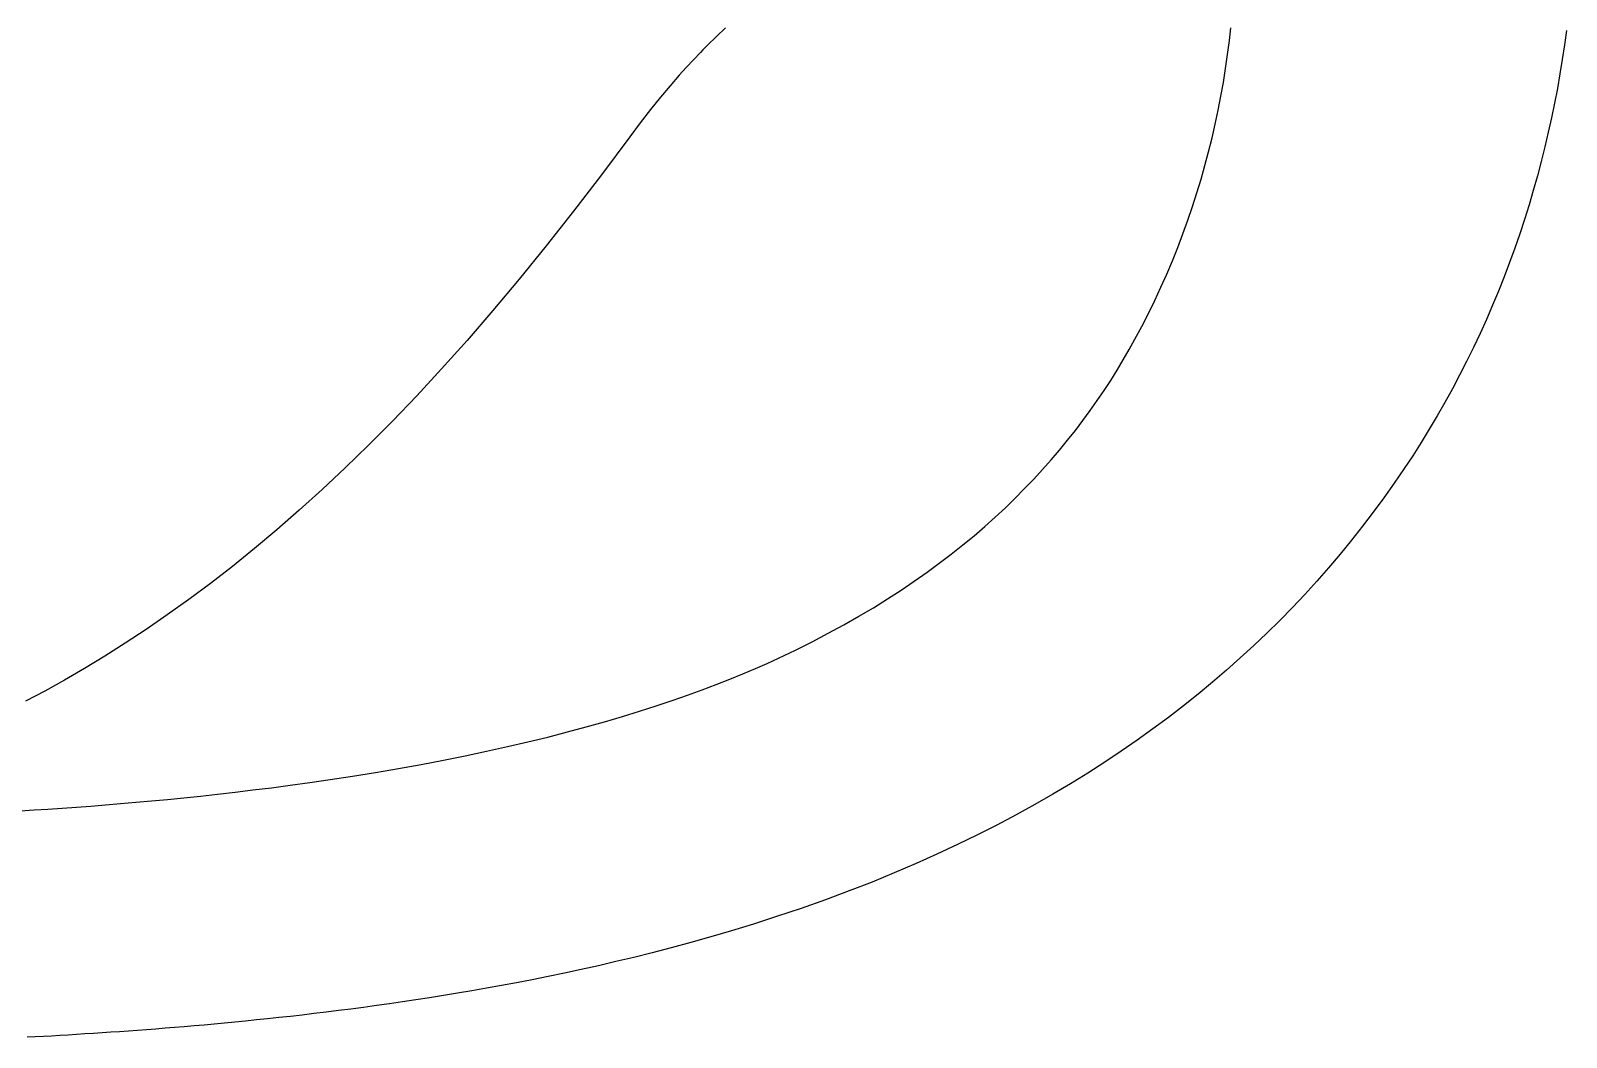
# Model space of a CAD drawing. Extents: x -119186 to 81195, y 1816 to 147180.
# Drawn here: x 24692.5 to 24829.6, y 34423.1 to 34513 of the extents above; entities that cross this region are included whole.
import ezdxf

# ---------------------------------------------------------------- set-up
doc = ezdxf.new("R2010")
doc.units = 0
doc.header["$LTSCALE"] = 12.7
doc.header["$MEASUREMENT"] = 0
doc.layers.add('A_建築（什器）', color=8, linetype='CONTINUOUS')

msp = doc.modelspace()

# ---------------------------------------------------------------- linework, layer by layer
at = {"layer": 'A_建築（什器）'}
for p, q in [((24753.74, 34512.49), (24752.95, 34511.72)), ((24754.55, 34513.26), (24753.74, 34512.49)), ((24799.55, 34512.12), (24799.68, 34513.25)), ((24829.64, 34513.01), (24829.47, 34511.74)), ((24752.32, 34511.07), (24751.68, 34510.4)), ((24752.53, 34511.29), (24752.32, 34511.07)), ((24752.74, 34511.5), (24752.53, 34511.29)), ((24752.95, 34511.72), (24752.74, 34511.5)), ((24799.39, 34510.88), (24799.55, 34512.12)), ((24829.47, 34511.74), (24829.28, 34510.44)), ((24751.04, 34509.72), (24750.41, 34509.03)), ((24751.68, 34510.4), (24751.04, 34509.72)), ((24799.21, 34509.63), (24799.39, 34510.88)), ((24829.28, 34510.44), (24829.07, 34509.14)), ((24750.41, 34509.03), (24749.59, 34508.09)), ((24798.79, 34507.15), (24799.01, 34508.39)), ((24799.01, 34508.39), (24799.21, 34509.63)), ((24829.07, 34509.14), (24828.84, 34507.84)), ((24748.73, 34507.06), (24747.84, 34505.96)), ((24749.59, 34508.09), (24748.73, 34507.06)), ((24798.55, 34505.91), (24798.79, 34507.15)), ((24828.84, 34507.84), (24828.59, 34506.54)), ((24747.84, 34505.96), (24746.92, 34504.77)), ((24798.28, 34504.67), (24798.55, 34505.91)), ((24828.59, 34506.54), (24828.32, 34505.24)), ((24746.92, 34504.77), (24745.99, 34503.52)), ((24798, 34503.44), (24798.28, 34504.67)), ((24828.32, 34505.24), (24828.03, 34503.94)), ((24745.99, 34503.52), (24743.46, 34500.14)), ((24797.69, 34502.2), (24798, 34503.44)), ((24828.03, 34503.94), (24827.73, 34502.64)), ((24797.36, 34500.97), (24797.69, 34502.2)), ((24827.73, 34502.64), (24827.4, 34501.34)), ((24743.46, 34500.14), (24740.97, 34496.89)), ((24797.02, 34499.74), (24797.36, 34500.97)), ((24827.4, 34501.34), (24827.06, 34500.04)), ((24796.64, 34498.52), (24797.02, 34499.74)), ((24826.69, 34498.75), (24826.31, 34497.46)), ((24827.06, 34500.04), (24826.69, 34498.75)), ((24796.25, 34497.3), (24796.64, 34498.52)), ((24826.31, 34497.46), (24825.9, 34496.16)), ((24740.97, 34496.89), (24738.52, 34493.78)), ((24795.4, 34494.87), (24795.84, 34496.08)), ((24795.84, 34496.08), (24796.25, 34497.3)), ((24825.9, 34496.16), (24825.48, 34494.88)), ((24794.94, 34493.66), (24795.4, 34494.87)), ((24825.48, 34494.88), (24825.03, 34493.59)), ((24738.52, 34493.78), (24736.12, 34490.82)), ((24794.46, 34492.46), (24794.94, 34493.66)), ((24825.03, 34493.59), (24824.57, 34492.31)), ((24793.96, 34491.27), (24794.46, 34492.46)), ((24824.57, 34492.31), (24824.08, 34491.03)), ((24736.12, 34490.82), (24733.77, 34488.01)), ((24793.43, 34490.09), (24793.96, 34491.27)), ((24824.08, 34491.03), (24823.57, 34489.76)), ((24792.88, 34488.91), (24793.43, 34490.09)), ((24823.57, 34489.76), (24823.05, 34488.49)), ((24733.77, 34488.01), (24731.46, 34485.34)), ((24792.31, 34487.74), (24792.88, 34488.91)), ((24823.05, 34488.49), (24822.5, 34487.23)), ((24791.11, 34485.45), (24791.72, 34486.59)), ((24791.72, 34486.59), (24792.31, 34487.74)), ((24822.5, 34487.23), (24821.93, 34485.97)), ((24731.46, 34485.34), (24729.19, 34482.81)), ((24790.6, 34484.53), (24791.11, 34485.45)), ((24821.93, 34485.97), (24821.34, 34484.72)), ((24790.07, 34483.61), (24790.6, 34484.53)), ((24821.34, 34484.72), (24820.73, 34483.48)), ((24729.19, 34482.81), (24726.97, 34480.41)), ((24788.95, 34481.78), (24789.52, 34482.69)), ((24789.52, 34482.69), (24790.07, 34483.61)), ((24820.73, 34483.48), (24820.11, 34482.25)), ((24788.35, 34480.87), (24788.95, 34481.78)), ((24819.46, 34481.02), (24818.79, 34479.81)), ((24820.11, 34482.25), (24819.46, 34481.02)), ((24726.97, 34480.41), (24724.8, 34478.14)), ((24787.12, 34479.08), (24787.75, 34479.97)), ((24787.75, 34479.97), (24788.35, 34480.87)), ((24818.79, 34479.81), (24818.1, 34478.6)), ((24785.79, 34477.31), (24786.46, 34478.19)), ((24786.46, 34478.19), (24787.12, 34479.08)), ((24818.1, 34478.6), (24817.39, 34477.41)), ((24724.8, 34478.14), (24722.67, 34476)), ((24785.1, 34476.43), (24785.79, 34477.31)), ((24817.39, 34477.41), (24816.66, 34476.22)), ((24722.67, 34476), (24720.58, 34473.96)), ((24783.64, 34474.69), (24784.38, 34475.56)), ((24784.38, 34475.56), (24785.1, 34476.43)), ((24816.66, 34476.22), (24815.92, 34475.05)), ((24782.87, 34473.82), (24783.64, 34474.69)), ((24815.92, 34475.05), (24815.16, 34473.9)), ((24720.58, 34473.96), (24718.52, 34472.03)), ((24781.26, 34472.11), (24782.08, 34472.96)), ((24782.08, 34472.96), (24782.87, 34473.82)), ((24815.16, 34473.9), (24814.27, 34472.6)), ((24718.52, 34472.03), (24716.48, 34470.19)), ((24780.41, 34471.26), (24781.26, 34472.11)), ((24814.27, 34472.6), (24813.34, 34471.29)), ((24716.48, 34470.19), (24714.47, 34468.44)), ((24778.64, 34469.57), (24779.54, 34470.41)), ((24779.54, 34470.41), (24780.41, 34471.26)), ((24812.4, 34470.01), (24811.43, 34468.75)), ((24813.34, 34471.29), (24812.4, 34470.01)), ((24776.74, 34467.91), (24777.7, 34468.74)), ((24777.7, 34468.74), (24778.64, 34469.57)), ((24811.43, 34468.75), (24810.45, 34467.5)), ((24714.47, 34468.44), (24712.48, 34466.77)), ((24775.74, 34467.08), (24776.74, 34467.91)), ((24810.45, 34467.5), (24809.44, 34466.27)), ((24712.48, 34466.77), (24710.5, 34465.17)), ((24773.64, 34465.45), (24774.71, 34466.26)), ((24774.71, 34466.26), (24775.74, 34467.08)), ((24809.44, 34466.27), (24808.41, 34465.05)), ((24710.5, 34465.17), (24708.54, 34463.65)), ((24771.4, 34463.84), (24772.54, 34464.64)), ((24772.54, 34464.64), (24773.64, 34465.45)), ((24808.41, 34465.05), (24807.35, 34463.85)), ((24708.54, 34463.65), (24706.61, 34462.2)), ((24770.23, 34463.05), (24771.4, 34463.84)), ((24807.35, 34463.85), (24806.27, 34462.67)), ((24706.61, 34462.2), (24704.69, 34460.83)), ((24767.75, 34461.48), (24769.01, 34462.26)), ((24769.01, 34462.26), (24770.23, 34463.05)), ((24806.27, 34462.67), (24805.17, 34461.5)), ((24704.69, 34460.83), (24702.81, 34459.53)), ((24765.11, 34459.94), (24766.45, 34460.71)), ((24766.45, 34460.71), (24767.75, 34461.48)), ((24804.04, 34460.35), (24802.89, 34459.21)), ((24805.17, 34461.5), (24804.04, 34460.35)), ((24702.81, 34459.53), (24700.94, 34458.3)), ((24762.29, 34458.44), (24763.72, 34459.19)), ((24763.72, 34459.19), (24765.11, 34459.94)), ((24802.89, 34459.21), (24801.72, 34458.09)), ((24700.94, 34458.3), (24699.1, 34457.14)), ((24759.28, 34456.98), (24760.8, 34457.7)), ((24760.8, 34457.7), (24762.29, 34458.44)), ((24801.72, 34458.09), (24800.52, 34456.99)), ((24699.1, 34457.14), (24697.29, 34456.04)), ((24757.21, 34456.05), (24758.27, 34456.51)), ((24758.27, 34456.51), (24759.29, 34456.98)), ((24759.29, 34456.98), (24759.28, 34456.98)), ((24800.52, 34456.99), (24799.29, 34455.9)), ((24695.51, 34455.01), (24693.75, 34454.04)), ((24697.29, 34456.04), (24695.51, 34455.01)), ((24753.72, 34454.62), (24754.94, 34455.1)), ((24754.94, 34455.1), (24756.1, 34455.57)), ((24756.1, 34455.57), (24757.21, 34456.05)), ((24799.29, 34455.9), (24798.03, 34454.82)), ((24693.75, 34454.04), (24692.02, 34453.13)), ((24749.77, 34453.18), (24751.14, 34453.66)), ((24751.14, 34453.66), (24752.46, 34454.14)), ((24752.46, 34454.14), (24753.72, 34454.62)), ((24796.75, 34453.76), (24795.44, 34452.71)), ((24798.03, 34454.82), (24796.75, 34453.76)), ((24745.33, 34451.76), (24746.86, 34452.23)), ((24746.86, 34452.23), (24748.34, 34452.71)), ((24748.34, 34452.71), (24749.77, 34453.18)), ((24795.44, 34452.71), (24794.1, 34451.68)), ((24740.42, 34450.38), (24742.1, 34450.83)), ((24742.1, 34450.83), (24743.74, 34451.29)), ((24743.74, 34451.29), (24745.33, 34451.76)), ((24794.1, 34451.68), (24792.72, 34450.66)), ((24735.08, 34449.07), (24736.9, 34449.5)), ((24736.9, 34449.5), (24738.68, 34449.93)), ((24738.68, 34449.93), (24740.42, 34450.38)), ((24791.32, 34449.65), (24789.88, 34448.66)), ((24792.72, 34450.66), (24791.32, 34449.65)), ((24729.35, 34447.86), (24731.3, 34448.26)), ((24731.3, 34448.26), (24733.21, 34448.66)), ((24733.21, 34448.66), (24735.08, 34449.07)), ((24789.88, 34448.66), (24788.41, 34447.68)), ((24721.22, 34446.43), (24723.28, 34446.77)), ((24723.28, 34446.77), (24725.35, 34447.12)), ((24725.35, 34447.12), (24727.37, 34447.49)), ((24727.37, 34447.49), (24729.35, 34447.86)), ((24786.9, 34446.71), (24785.36, 34445.76)), ((24788.41, 34447.68), (24786.9, 34446.71)), ((24712.34, 34445.2), (24713.99, 34445.4)), ((24713.99, 34445.4), (24715.67, 34445.62)), ((24715.67, 34445.62), (24717.41, 34445.86)), ((24717.41, 34445.86), (24719.25, 34446.13)), ((24719.25, 34446.13), (24721.22, 34446.43)), ((24785.36, 34445.76), (24783.78, 34444.82)), ((24697.86, 34443.77), (24699.18, 34443.88)), ((24699.18, 34443.88), (24700.52, 34443.99)), ((24700.52, 34443.99), (24701.89, 34444.1)), ((24701.89, 34444.1), (24703.28, 34444.23)), ((24703.28, 34444.23), (24704.71, 34444.36)), ((24704.71, 34444.36), (24706.16, 34444.51)), ((24706.16, 34444.51), (24707.65, 34444.66)), ((24707.65, 34444.66), (24709.18, 34444.83)), ((24709.18, 34444.83), (24710.74, 34445.01)), ((24710.74, 34445.01), (24712.34, 34445.2)), ((24782.16, 34443.89), (24780.49, 34442.97)), ((24783.78, 34444.82), (24782.16, 34443.89)), ((24691.59, 34443.34), (24692.8, 34443.42)), ((24692.8, 34443.42), (24694.03, 34443.5)), ((24694.03, 34443.5), (24695.29, 34443.58)), ((24695.29, 34443.58), (24696.57, 34443.68)), ((24696.57, 34443.68), (24697.86, 34443.77)), ((24780.49, 34442.97), (24778.79, 34442.07)), ((24777.05, 34441.19), (24775.26, 34440.32)), ((24778.79, 34442.07), (24777.05, 34441.19)), ((24775.26, 34440.32), (24773.43, 34439.47)), ((24771.57, 34438.63), (24769.62, 34437.8)), ((24773.43, 34439.47), (24771.57, 34438.63)), ((24769.62, 34437.8), (24767.63, 34436.98)), ((24765.59, 34436.19), (24763.48, 34435.4)), ((24767.63, 34436.98), (24765.59, 34436.19)), ((24761.29, 34434.62), (24759.11, 34433.89)), ((24763.48, 34435.4), (24761.29, 34434.62)), ((24757.04, 34433.22), (24755.09, 34432.62)), ((24759.11, 34433.89), (24757.04, 34433.22)), ((24751.44, 34431.57), (24749.69, 34431.1)), ((24753.23, 34432.08), (24751.44, 34431.57)), ((24755.09, 34432.62), (24753.23, 34432.08)), ((24746.36, 34430.25), (24744.75, 34429.87)), ((24748, 34430.66), (24746.36, 34430.25)), ((24749.69, 34431.1), (24748, 34430.66)), ((24740.16, 34428.84), (24738.71, 34428.54)), ((24741.66, 34429.16), (24740.16, 34428.84)), ((24743.19, 34429.5), (24741.66, 34429.16)), ((24744.75, 34429.87), (24743.19, 34429.5)), ((24733.2, 34427.49), (24731.9, 34427.26)), ((24734.53, 34427.73), (24733.2, 34427.49)), ((24735.89, 34427.99), (24734.53, 34427.73)), ((24737.29, 34428.26), (24735.89, 34427.99)), ((24738.71, 34428.54), (24737.29, 34428.26)), ((24724.53, 34426.11), (24723.37, 34425.94)), ((24725.71, 34426.28), (24724.53, 34426.11)), ((24726.9, 34426.46), (24725.71, 34426.28)), ((24728.12, 34426.64), (24726.9, 34426.46)), ((24729.35, 34426.84), (24728.12, 34426.64)), ((24730.61, 34427.05), (24729.35, 34426.84)), ((24731.9, 34427.26), (24730.61, 34427.05)), ((24713.64, 34424.76), (24712.65, 34424.66)), ((24714.65, 34424.87), (24713.64, 34424.76)), ((24715.68, 34424.98), (24714.65, 34424.87)), ((24716.73, 34425.1), (24715.68, 34424.98)), ((24717.79, 34425.23), (24716.73, 34425.1)), ((24718.88, 34425.36), (24717.79, 34425.23)), ((24719.98, 34425.5), (24718.88, 34425.36)), ((24721.09, 34425.64), (24719.98, 34425.5)), ((24722.22, 34425.79), (24721.09, 34425.64)), ((24723.37, 34425.94), (24722.22, 34425.79)), ((24695.83, 34423.32), (24695.08, 34423.27)), ((24696.57, 34423.36), (24695.83, 34423.32)), ((24697.33, 34423.41), (24696.57, 34423.36)), ((24698.09, 34423.46), (24697.33, 34423.41)), ((24698.86, 34423.51), (24698.09, 34423.46)), ((24699.64, 34423.56), (24698.86, 34423.51)), ((24700.42, 34423.61), (24699.64, 34423.56)), ((24701.22, 34423.67), (24700.42, 34423.61)), ((24702.02, 34423.73), (24701.22, 34423.67)), ((24702.83, 34423.79), (24702.02, 34423.73)), ((24703.66, 34423.85), (24702.83, 34423.79)), ((24704.5, 34423.92), (24703.66, 34423.85)), ((24705.34, 34423.99), (24704.5, 34423.92)), ((24706.21, 34424.06), (24705.34, 34423.99)), ((24707.08, 34424.13), (24706.21, 34424.06)), ((24707.97, 34424.21), (24707.08, 34424.13)), ((24708.87, 34424.29), (24707.97, 34424.21)), ((24709.79, 34424.38), (24708.87, 34424.29)), ((24710.72, 34424.47), (24709.79, 34424.38)), ((24711.68, 34424.56), (24710.72, 34424.47)), ((24712.65, 34424.66), (24711.68, 34424.56)), ((24692.9, 34423.15), (24692.18, 34423.12)), ((24693.62, 34423.19), (24692.9, 34423.15)), ((24694.35, 34423.23), (24693.62, 34423.19)), ((24695.08, 34423.27), (24694.35, 34423.23))]:
    msp.add_line(p, q, dxfattribs=at)

doc.saveas('drawing.dxf')
